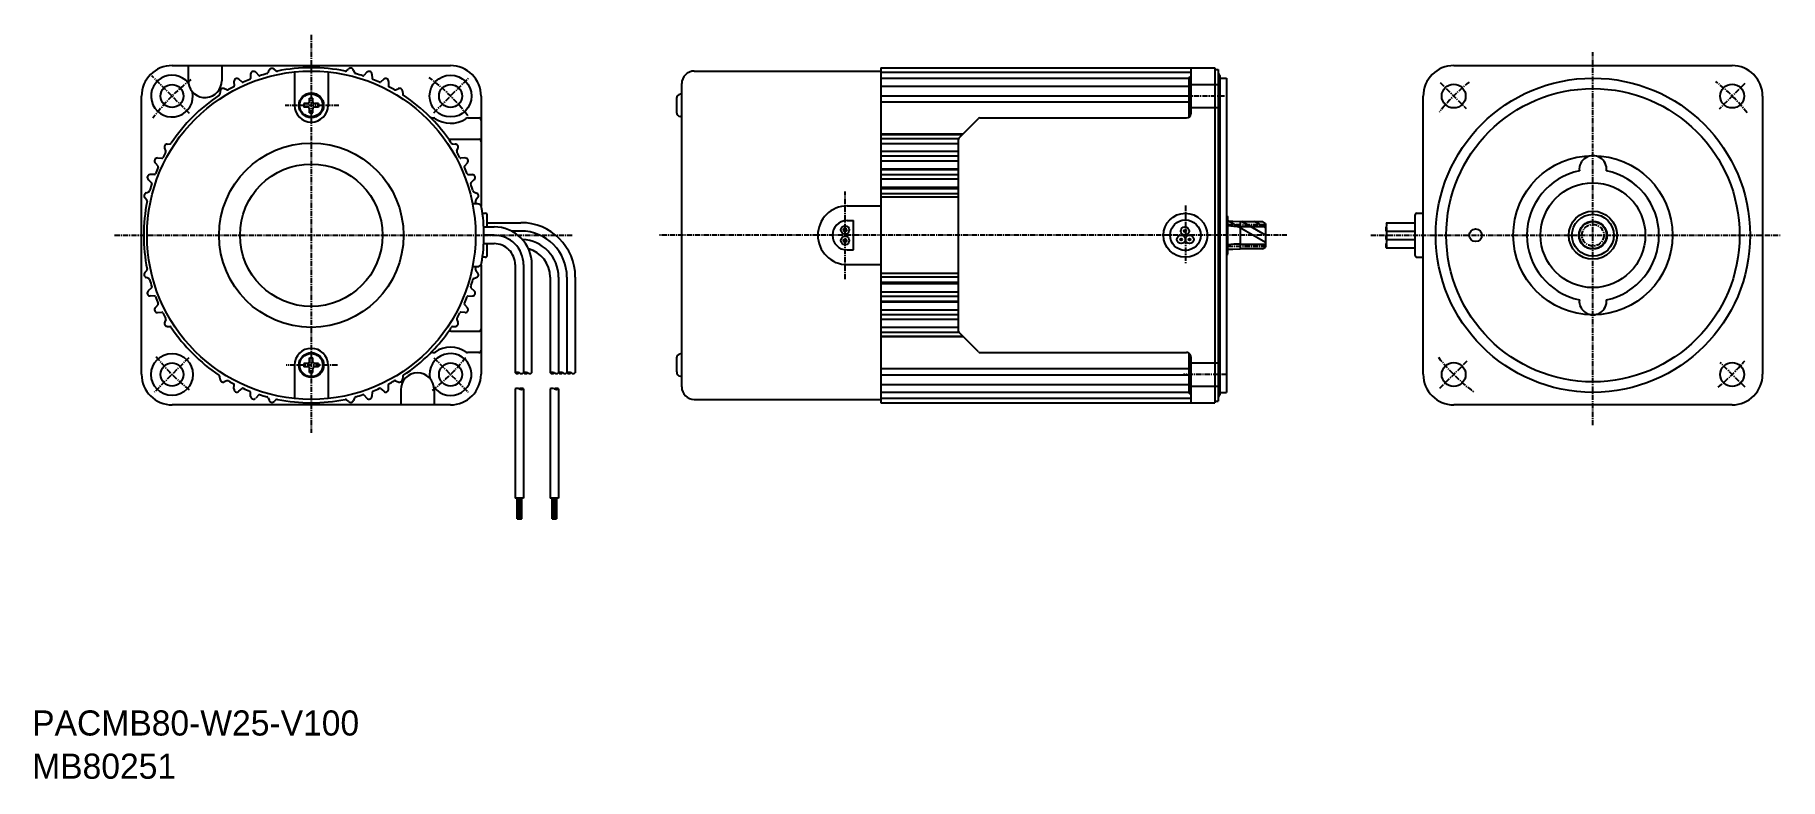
# Model space of a CAD drawing. Extents: x 66 to 482, y 18 to 195.
import ezdxf

# ---------------------------------------------------------------- set-up
doc = ezdxf.new("R2010")
doc.units = 0
doc.linetypes.add('CENTER', pattern=[2, 1.25, -0.25, 0.25, -0.25])
doc.layers.get('0').update_dxf_attribs({"linetype": 'CONTINUOUS'})
doc.layers.add('CENTER', color=1, linetype='CONTINUOUS')

msp = doc.modelspace()

# ---------------------------------------------------------------- linework, layer by layer
at = {"color": 7, "linetype": 'CONTINUOUS'}
for p, q in [((98.57, 188.14), (102.42, 188.14)), ((102.42, 188.14), (164.97, 188.14)), ((102.42, 188.14), (102.42, 184.52)), ((110.42, 188.14), (110.42, 184.52)), ((267.66, 187.64), (347.36, 187.64)), ((267.66, 187.64), (267.66, 107.64)), ((341.66, 187.64), (341.66, 176.64)), ((347.36, 187.64), (347.36, 107.64)), ((404.42, 188.14), (470.82, 188.14)), ((102.42, 184.52), (102.42, 184.52)), ((113.31, 184.32), (113.38, 183.29)), ((115.27, 184.2), (114.48, 184.88)), ((117.29, 186.09), (117.24, 185.03)), ((118.5, 186.54), (119.23, 185.74)), ((121.44, 186.44), (121.68, 187.02)), ((123.36, 186.9), (122.88, 187.3)), ((127.77, 186.63), (127.77, 178.64)), ((135.77, 186.63), (135.77, 178.64)), ((140.18, 186.9), (140.65, 187.29)), ((141.85, 187), (142.1, 186.44)), ((145.04, 186.54), (144.31, 185.74)), ((146.25, 186.09), (146.3, 185.03)), ((149.06, 184.88), (148.27, 184.2)), ((150.22, 184.32), (150.16, 183.29)), ((220.16, 111.44), (220.16, 183.84)), ((223.16, 186.84), (267.66, 186.84)), ((267.66, 186.53), (341.66, 186.53)), ((267.66, 185.12), (341.16, 185.12)), ((267.66, 183.25), (341.16, 183.25)), ((341.16, 185.11), (341.16, 175.77)), ((341.46, 185.41), (341.66, 185.41)), ((347.36, 187.24), (348.16, 187.24)), ((348.16, 187.24), (348.16, 108.04)), ((348.56, 185.74), (348.56, 185.14)), ((348.56, 185.14), (348.56, 109.54)), ((348.56, 185.14), (350.16, 185.14)), ((350.16, 185.14), (350.16, 110.14)), ((91.27, 114.44), (91.27, 180.84)), ((110.01, 181.96), (109.96, 181.35)), ((111.64, 182.38), (111.06, 182.6)), ((131.33, 179.45), (131.33, 180.4)), ((131.33, 180.4), (132.13, 180.4)), ((132.13, 179.45), (132.13, 180.4)), ((151.9, 182.38), (152.52, 182.63)), ((153.53, 182.02), (153.58, 181.35)), ((172.27, 180.84), (172.27, 154.7)), ((218.96, 180.3), (218.96, 177.02)), ((220.16, 181.32), (219.87, 181.29)), ((267.66, 180.93), (341.16, 180.93)), ((267.66, 179.49), (341.16, 179.49)), ((397.12, 114.44), (397.12, 180.84)), ((478.12, 180.84), (478.12, 114.44)), ((130.93, 179.05), (129.98, 179.05)), ((129.98, 179.05), (129.98, 178.25)), ((130.93, 178.25), (129.98, 178.25)), ((131.33, 176.9), (131.33, 177.85)), ((131.33, 176.9), (132.13, 176.9)), ((132.13, 176.9), (132.13, 177.85)), ((133.48, 179.05), (132.53, 179.05)), ((133.48, 178.25), (132.53, 178.25)), ((133.48, 179.05), (133.48, 178.25)), ((160.75, 175.64), (160.99, 175.64)), ((169.17, 175.64), (171.77, 175.64)), ((220.16, 175.96), (219.87, 175.98)), ((286.31, 170.78), (291.01, 175.49)), ((291.37, 175.64), (340.66, 175.64)), ((267.66, 171.85), (287.37, 171.85)), ((267.66, 171.68), (287.21, 171.68)), ((267.66, 170.76), (286.29, 170.76)), ((287.37, 171.85), (287.37, 171.85)), ((97.03, 167.77), (96.78, 168.39)), ((97.39, 169.39), (98.06, 169.45)), ((165.08, 170.54), (171.77, 170.54)), ((165.48, 169.45), (166.09, 169.39)), ((166.51, 167.77), (166.74, 168.34)), ((267.66, 169.55), (286.16, 169.55)), ((267.66, 167.7), (286.16, 167.7)), ((286.16, 170.43), (286.16, 124.84)), ((95.2, 164.14), (94.57, 164.87)), ((95.09, 166.09), (96.11, 166.03)), ((168.45, 166.09), (167.42, 166.03)), ((169.02, 164.93), (168.33, 164.14)), ((267.66, 166.57), (286.16, 166.57)), ((267.66, 165.44), (286.16, 165.44)), ((267.66, 163.5), (286.16, 163.5)), ((267.66, 163.35), (286.16, 163.35)), ((92.87, 160.91), (93.66, 160.17)), ((94.37, 162.17), (93.31, 162.12)), ((169.16, 162.17), (170.23, 162.12)), ((169.88, 160.17), (170.67, 160.91)), ((267.66, 162.16), (286.16, 162.16)), ((267.66, 161.14), (286.16, 161.14)), ((267.66, 159.12), (286.16, 159.12)), ((267.66, 158.83), (286.16, 158.83)), ((92.51, 156.05), (92.12, 156.52)), ((92.97, 157.96), (92.4, 157.72)), ((171.44, 155.14), (170.24, 155.14)), ((170.57, 157.97), (171.19, 157.7)), ((171.46, 156.56), (171.03, 156.05)), ((259.66, 154.64), (267.66, 154.64)), ((267.66, 157.6), (286.16, 157.6)), ((267.66, 156.84), (286.16, 156.84)), ((172.63, 152.89), (173.27, 152.89)), ((173.77, 149.64), (173.77, 152.39)), ((173.77, 150.64), (181.77, 150.64)), ((259.62, 151.14), (261.13, 151.14)), ((261.13, 144.14), (261.13, 151.14)), ((350.16, 152.29), (350.46, 152.12)), ((350.46, 143.16), (350.46, 152.12)), ((350.46, 150.99), (351.69, 150.99)), ((351.69, 150.99), (353.46, 150.89)), ((353.46, 150.89), (358.76, 150.89)), ((359.46, 150.48), (358.76, 150.89)), ((359.46, 150.48), (359.46, 144.79)), ((388.31, 150.64), (395.12, 150.64)), ((395.12, 152.39), (395.12, 142.89)), ((395.62, 152.89), (397.12, 152.89)), ((172.92, 149.64), (175.41, 149.64)), ((175.41, 147.64), (172.92, 147.64)), ((181.77, 148.64), (179.54, 148.64)), ((353.46, 149.76), (359.46, 149.76)), ((388.31, 148.64), (395.12, 148.64)), ((388.31, 146.64), (395.12, 146.64)), ((173.27, 142.39), (172.63, 142.39)), ((172.92, 145.64), (175.41, 145.64)), ((173.77, 142.89), (173.77, 145.64)), ((259.62, 144.14), (261.13, 144.14)), ((350.16, 142.98), (350.46, 143.16)), ((350.46, 144.29), (351.69, 144.29)), ((351.69, 144.29), (353.46, 144.39)), ((353.46, 145.51), (359.46, 145.51)), ((358.76, 144.39), (353.46, 144.39)), ((358.76, 144.39), (359.46, 144.79)), ((388.31, 144.64), (395.12, 144.64)), ((395.62, 142.39), (397.12, 142.39)), ((92.07, 138.71), (92.51, 139.22)), ((92.97, 137.31), (92.35, 137.57)), ((170.24, 140.14), (171.44, 140.14)), ((170.57, 137.31), (171.13, 137.55)), ((171.03, 139.22), (171.42, 138.75)), ((172.27, 140.58), (172.27, 114.44)), ((180.41, 140.64), (180.41, 114.76)), ((182.41, 140.64), (182.41, 114.76)), ((184.41, 114.76), (184.41, 140.64)), ((188.77, 137.64), (188.77, 114.76)), ((190.77, 137.64), (190.77, 114.76)), ((192.77, 137.64), (192.77, 114.76)), ((194.77, 137.64), (194.77, 114.76)), ((259.66, 140.64), (267.66, 140.64)), ((267.66, 138.58), (286.16, 138.58)), ((267.66, 137.71), (286.16, 137.71)), ((93.66, 135.1), (92.87, 134.37)), ((169.88, 135.1), (170.67, 134.37)), ((267.66, 136.45), (286.16, 136.45)), ((267.66, 136.15), (286.16, 136.15)), ((267.66, 134.13), (286.16, 134.13)), ((94.37, 133.11), (93.31, 133.15)), ((95.2, 131.13), (94.57, 130.4)), ((95.09, 129.18), (96.11, 129.25)), ((168.45, 129.18), (167.42, 129.25)), ((168.33, 131.13), (169.02, 130.35)), ((169.16, 133.1), (170.23, 133.15)), ((267.66, 133.11), (286.16, 133.11)), ((267.66, 131.92), (286.16, 131.92)), ((267.66, 131.78), (286.16, 131.78)), ((267.66, 129.83), (286.16, 129.83)), ((97.03, 127.5), (96.8, 126.93)), ((97.45, 125.88), (98.06, 125.83)), ((165.48, 125.82), (166.15, 125.88)), ((166.51, 127.5), (166.76, 126.88)), ((267.66, 128.71), (286.16, 128.71)), ((267.66, 127.57), (286.16, 127.57)), ((267.66, 125.72), (286.16, 125.72)), ((165.08, 124.74), (171.77, 124.74)), ((267.66, 124.51), (286.29, 124.51)), ((267.66, 123.56), (287.23, 123.56)), ((267.66, 123.43), (287.37, 123.43)), ((291.01, 119.78), (286.3, 124.5)), ((127.77, 116.64), (127.77, 108.64)), ((130.95, 117.05), (130, 117.05)), ((130, 117.05), (130, 116.25)), ((131.35, 117.45), (131.35, 118.4)), ((131.35, 118.4), (132.15, 118.4)), ((132.15, 117.45), (132.15, 118.4)), ((133.5, 117.05), (132.55, 117.05)), ((133.5, 117.05), (133.5, 116.25)), ((135.77, 116.64), (135.77, 108.64)), ((160.75, 119.64), (160.96, 119.64)), ((171.77, 119.64), (169.02, 119.64)), ((218.96, 118.3), (218.96, 115.02)), ((220.16, 119.32), (219.87, 119.29)), ((291.37, 119.64), (340.66, 119.64)), ((341.16, 119.5), (341.16, 110.17)), ((341.66, 118.64), (341.66, 107.64)), ((110.01, 113.26), (109.96, 113.88)), ((111.59, 112.88), (111.01, 112.64)), ((130.95, 116.25), (130, 116.25)), ((131.35, 114.9), (131.35, 115.85)), ((131.35, 114.9), (132.15, 114.9)), ((132.15, 114.9), (132.15, 115.85)), ((133.5, 116.25), (132.55, 116.25)), ((151.9, 112.9), (152.47, 112.67)), ((153.58, 113.93), (153.52, 113.31)), ((219.85, 113.99), (220.16, 113.95)), ((267.66, 115.79), (341.16, 115.79)), ((267.66, 114.35), (341.16, 114.35)), ((113.31, 110.95), (113.38, 111.98)), ((114.47, 110.38), (115.27, 111.07)), ((117.29, 109.18), (117.24, 110.24)), ((119.23, 109.53), (118.5, 108.74)), ((121.46, 108.79), (121.68, 108.27)), ((123.32, 108.35), (122.88, 107.98)), ((140.7, 107.94), (140.18, 108.37)), ((142.1, 108.83), (141.84, 108.22)), ((144.31, 109.53), (145.04, 108.74)), ((146.3, 110.24), (146.25, 109.18)), ((148.27, 111.07), (149.06, 110.39)), ((150.22, 110.95), (150.16, 111.98)), ((153.12, 110.76), (153.12, 107.14)), ((161.12, 110.76), (161.12, 107.14)), ((180.41, 110.96), (180.41, 84.91)), ((182.41, 110.96), (182.41, 84.91)), ((188.77, 110.96), (188.77, 84.91)), ((190.77, 110.96), (190.77, 84.91)), ((223.16, 108.44), (267.66, 108.44)), ((267.66, 112.03), (341.16, 112.03)), ((267.66, 110.15), (341.16, 110.15)), ((267.66, 108.74), (341.66, 108.74)), ((341.46, 109.87), (341.66, 109.87)), ((348.56, 110.14), (350.16, 110.14)), ((164.97, 107.14), (98.57, 107.14)), ((267.66, 107.64), (347.36, 107.64)), ((347.36, 108.04), (348.16, 108.04)), ((470.82, 107.14), (404.42, 107.14)), ((182.41, 84.91), (180.41, 84.91)), ((180.91, 79.91), (180.91, 84.91)), ((181.91, 84.91), (181.91, 79.91)), ((190.77, 84.91), (188.77, 84.91)), ((189.27, 79.91), (189.27, 84.91)), ((190.27, 84.91), (190.27, 79.91)), ((180.91, 79.91), (181.91, 79.91)), ((189.27, 79.91), (190.27, 79.91))]:
    msp.add_line(p, q, dxfattribs=at)
at = {"color": 3, "linetype": 'CONTINUOUS'}
for p, q in [((341.86, 183.62), (348.16, 183.62)), ((341.86, 178.12), (348.16, 178.12)), ((359.46, 145.91), (350.66, 150.99)), ((353.46, 150.89), (353.46, 144.39)), ((359.46, 147.64), (353.84, 150.89)), ((359.46, 149.37), (356.84, 150.89)), ((341.86, 117.15), (348.16, 117.15)), ((341.86, 111.65), (348.16, 111.65)), ((180.91, 84.85), (180.97, 84.91)), ((180.91, 84.71), (181.11, 84.91)), ((180.91, 84.57), (181.25, 84.91)), ((180.91, 84.43), (181.39, 84.91)), ((180.91, 84.29), (181.53, 84.91)), ((180.91, 84.15), (181.68, 84.91)), ((180.91, 84), (181.82, 84.91)), ((180.91, 83.86), (181.91, 84.86)), ((180.91, 83.72), (181.91, 84.72)), ((180.91, 83.58), (181.91, 84.58)), ((180.91, 83.44), (181.91, 84.44)), ((180.91, 83.3), (181.91, 84.3)), ((180.91, 83.16), (181.91, 84.16)), ((180.91, 83.01), (181.91, 84.01)), ((180.91, 82.87), (181.91, 83.87)), ((180.91, 82.73), (181.91, 83.73)), ((180.91, 82.59), (181.91, 83.59)), ((180.91, 82.45), (181.91, 83.45)), ((180.91, 82.31), (181.91, 83.31)), ((189.27, 84.87), (189.31, 84.91)), ((189.27, 84.72), (189.45, 84.91)), ((189.27, 84.58), (189.59, 84.91)), ((189.27, 84.44), (189.74, 84.91)), ((189.27, 84.3), (189.88, 84.91)), ((189.27, 84.16), (190.02, 84.91)), ((189.27, 84.02), (190.16, 84.91)), ((189.27, 83.88), (190.27, 84.88)), ((189.27, 83.73), (190.27, 84.73)), ((189.27, 83.59), (190.27, 84.59)), ((189.27, 83.45), (190.27, 84.45)), ((189.27, 83.31), (190.27, 84.31)), ((189.27, 83.17), (190.27, 84.17)), ((189.27, 83.03), (190.27, 84.03)), ((189.27, 82.89), (190.27, 83.89)), ((189.27, 82.74), (190.27, 83.74)), ((189.27, 82.6), (190.27, 83.6)), ((189.27, 82.46), (190.27, 83.46)), ((189.27, 82.32), (190.27, 83.32)), ((180.91, 82.17), (181.91, 83.17)), ((180.91, 82.02), (181.91, 83.02)), ((180.91, 81.88), (181.91, 82.88)), ((180.91, 81.74), (181.91, 82.74)), ((180.91, 81.6), (181.91, 82.6)), ((180.91, 81.46), (181.91, 82.46)), ((180.91, 81.32), (181.91, 82.32)), ((180.91, 81.18), (181.91, 82.18)), ((180.91, 81.03), (181.91, 82.03)), ((180.91, 80.89), (181.91, 81.89)), ((180.91, 80.75), (181.91, 81.75)), ((180.91, 80.61), (181.91, 81.61)), ((180.91, 80.47), (181.91, 81.47)), ((180.91, 80.33), (181.91, 81.33)), ((180.91, 80.19), (181.91, 81.19)), ((180.91, 80.04), (181.91, 81.04)), ((180.92, 79.91), (181.91, 80.9)), ((181.06, 79.91), (181.91, 80.76)), ((181.2, 79.91), (181.91, 80.62)), ((181.34, 79.91), (181.91, 80.48)), ((181.48, 79.91), (181.91, 80.34)), ((181.63, 79.91), (181.91, 80.2)), ((181.77, 79.91), (181.91, 80.05)), ((181.91, 79.91), (181.91, 79.91)), ((189.27, 82.18), (190.27, 83.18)), ((189.27, 82.04), (190.27, 83.04)), ((189.27, 81.9), (190.27, 82.9)), ((189.27, 81.75), (190.27, 82.75)), ((189.27, 81.61), (190.27, 82.61)), ((189.27, 81.47), (190.27, 82.47)), ((189.27, 81.33), (190.27, 82.33)), ((189.27, 81.19), (190.27, 82.19)), ((189.27, 81.05), (190.27, 82.05)), ((189.27, 80.91), (190.27, 81.91)), ((189.27, 80.76), (190.27, 81.76)), ((189.27, 80.62), (190.27, 81.62)), ((189.27, 80.48), (190.27, 81.48)), ((189.27, 80.34), (190.27, 81.34)), ((189.27, 80.2), (190.27, 81.2)), ((189.27, 80.06), (190.27, 81.06)), ((189.27, 79.92), (190.27, 80.92)), ((189.4, 79.91), (190.27, 80.77)), ((189.54, 79.91), (190.27, 80.63)), ((189.69, 79.91), (190.27, 80.49)), ((189.83, 79.91), (190.27, 80.35)), ((189.97, 79.91), (190.27, 80.21)), ((190.11, 79.91), (190.27, 80.07)), ((190.25, 79.91), (190.27, 79.93))]:
    msp.add_line(p, q, dxfattribs=at)
at = {"color": 7, "linetype": 'CONTINUOUS'}
for centre, radius in [((131.77, 147.64), 39.2), ((98.53, 180.87), 2.75), ((165, 180.87), 5), ((165, 180.87), 2.75), ((437.62, 147.64), 37.5), ((404.39, 180.87), 2.85), ((470.86, 180.87), 2.85), ((131.77, 178.64), 2.95), ((131.73, 178.65), 2.75), ((437.62, 147.64), 35), ((131.77, 147.64), 22), ((437.62, 147.64), 19), ((131.77, 147.64), 17), ((437.62, 147.64), 12.5), ((340.36, 147.64), 5.25), ((340.36, 147.64), 3.65), ((437.62, 147.64), 5.75), ((437.62, 147.64), 5), ((437.62, 147.64), 3.35), ((437.62, 147.64), 3.25), ((259.15, 146.38), 1), ((259.16, 148.92), 1), ((259.15, 146.38), 0.4), ((259.16, 148.92), 0.4), ((259.15, 146.38), 0.3), ((259.16, 148.92), 0.3), ((259.15, 146.38), 0.2), ((259.16, 148.92), 0.2), ((259.15, 146.38), 0.1), ((259.16, 148.92), 0.1), ((339.36, 146.64), 1), ((339.36, 146.64), 0.25), ((339.36, 146.64), 0.2), ((339.36, 146.64), 0.15), ((340.26, 148.64), 1), ((339.36, 146.64), 0.1), ((340.26, 148.64), 0.25), ((340.26, 148.64), 0.2), ((340.26, 148.64), 0.15), ((340.26, 148.64), 0.1), ((341.36, 146.64), 1), ((341.36, 146.64), 0.25), ((341.36, 146.64), 0.2), ((341.36, 146.64), 0.15), ((341.36, 146.64), 0.1), ((409.62, 147.64), 1.5), ((98.53, 114.4), 5), ((98.53, 114.4), 2.75), ((131.77, 116.64), 2.95), ((131.75, 116.65), 2.75), ((165, 114.4), 2.75), ((404.39, 114.4), 2.85), ((470.86, 114.4), 2.85)]:
    msp.add_circle(centre, radius, dxfattribs=at)
for centre, radius, start, end in [((98.57, 180.84), 7.3, 90, 180), ((122.39, 186.72), 0.761, 49.8925, 157.1291), ((131.77, 147.64), 40, 89.9998, 101.6463), ((131.77, 147.64), 40, 78.3507, 89.9997), ((141.18, 186.82), 0.7, 14.8086, 138.2081), ((164.97, 180.84), 7.3, 359.9995, 90), ((404.42, 180.84), 7.3, 90, 180), ((470.82, 180.84), 7.3, 0, 90), ((98.53, 180.87), 5, 38.2789, 11.3337), ((106.42, 184.52), 4, 179.9986, 180.0014), ((106.42, 184.52), 4, 180.0014, 187.875), ((106.42, 184.52), 4, 187.875, 359.9986), ((113.18, 183.28), 0.2, 297.5449, 3.564), ((114.01, 184.36), 0.7, 47.6808, 183.5707), ((115.4, 184.35), 0.2, 228.9758, 294.0323), ((131.77, 147.64), 40, 111.4978, 114.0323), ((117.04, 185.04), 0.2, 291.4978, 357.3449), ((117.99, 186.06), 0.7, 42.7598, 177.3469), ((119.38, 185.88), 0.2, 222.7652, 287.9512), ((131.77, 147.64), 40, 105.353, 107.9512), ((121.07, 186.6), 0.4, 285.353, 337.1291), ((123.61, 187.21), 0.4, 229.8709, 281.6464), ((139.93, 187.21), 0.4, 258.3507, 309.7157), ((142.46, 186.6), 0.4, 203.2833, 254.6489), ((131.77, 147.64), 40, 72.0483, 74.6489), ((144.16, 185.88), 0.2, 252.0483, 317.2348), ((145.55, 186.06), 0.7, 2.6527, 137.2346), ((146.5, 185.04), 0.2, 182.6551, 248.5018), ((131.77, 147.64), 40, 65.9672, 68.5018), ((131.77, 147.64), 40, 65.9672, 68.5018), ((148.14, 184.35), 0.2, 245.9672, 311.0242), ((149.53, 184.36), 0.7, 356.4375, 131.9852), ((150.36, 183.28), 0.2, 176.4363, 242.4547), ((223.16, 183.84), 3, 90, 180), ((341.46, 185.11), 0.3, 90, 180), ((347.96, 185.74), 0.6, 0, 70.5288), ((131.77, 147.64), 40, 123.3506, 146.6465), ((109.56, 181.38), 0.4, 303.3506, 354.715), ((110.71, 182), 0.7, 59.8125, 183.2016), ((111.78, 182.75), 0.4, 248.2776, 299.6489), ((131.77, 147.64), 40, 117.5449, 119.6489), ((130.93, 179.45), 0.4, 270.0143, 0.0143), ((132.53, 179.45), 0.4, 179.9857, 269.9857), ((131.77, 147.64), 40, 60.3532, 62.4547), ((151.75, 182.75), 0.4, 240.3532, 292.1234), ((152.83, 182), 0.7, 1.6046, 115.4412), ((153.98, 181.38), 0.4, 184.868, 236.6466), ((131.77, 147.64), 40, 45.0168, 56.6466), ((219.96, 180.3), 1, 94.9996, 179.9971), ((131.77, 178.64), 4, 180, 0), ((130.93, 177.85), 0.4, 359.9785, 89.9785), ((132.53, 177.85), 0.4, 90.0215, 180.0215), ((131.77, 147.64), 40, 35.6565, 45.0168), ((160.75, 176.64), 1, 225.0168, 270.0117), ((160.99, 175.14), 0.5, 55.0005, 90), ((165, 180.87), 6.5, 234.9984, 303.778), ((169.17, 174.64), 1, 90, 123.778), ((171.77, 175.14), 0.5, 0.8316, 90), ((220.01, 177.02), 1.05, 179.9918, 262.6634), ((291.37, 175.14), 0.5, 90, 135), ((340.66, 176.64), 1, 270, 0), ((131.77, 147.64), 40, 33.3507, 35.6565), ((165.08, 171.54), 1, 215.6565, 270), ((286.66, 170.43), 0.5, 135, 180), ((131.77, 147.64), 40, 150.353, 152.4547), ((97.41, 168.69), 0.7, 91.5961, 205.4412), ((96.66, 167.62), 0.4, 330.353, 22.1321), ((98.02, 169.85), 0.4, 274.868, 326.6465), ((165.52, 169.85), 0.4, 213.3507, 264.715), ((166.13, 168.69), 0.7, 329.8084, 93.2021), ((166.88, 167.62), 0.4, 158.2776, 209.649), ((131.77, 147.64), 40, 27.5449, 29.649), ((171.77, 170.04), 0.5, 1.1299, 90), ((437.62, 163.39), 3.25, 354.078, 185.922), ((95.04, 165.39), 0.7, 86.4369, 227.924), ((131.77, 147.64), 40, 155.9672, 158.5018), ((95.05, 164.01), 0.2, 335.9672, 41.0242), ((96.13, 166.23), 0.2, 266.4363, 332.4547), ((167.41, 166.23), 0.2, 207.5449, 273.5689), ((168.48, 164.01), 0.2, 138.9726, 204.0325), ((131.77, 147.64), 40, 21.4978, 24.0325), ((168.5, 165.39), 0.7, 318.622, 93.5712), ((437.62, 147.64), 15.75, 101.844, 258.156), ((437.62, 147.64), 15.75, 281.844, 78.156), ((93.34, 161.42), 0.7, 92.6527, 227.2346), ((131.77, 147.64), 40, 162.0483, 164.6491), ((93.53, 160.03), 0.2, 342.0483, 47.2348), ((94.37, 162.37), 0.2, 272.6551, 338.5018), ((169.17, 162.37), 0.2, 201.4978, 267.3497), ((170.01, 160.03), 0.2, 132.7585, 197.9512), ((131.77, 147.64), 40, 15.3532, 17.9512), ((170.19, 161.42), 0.7, 312.7598, 87.3469), ((131.77, 147.64), 40, 168.3507, 179.9998), ((92.58, 157.05), 0.7, 104.8065, 228.1965), ((92.2, 155.79), 0.4, 348.3506, 39.7157), ((92.81, 158.33), 0.4, 293.2805, 344.6491), ((170.73, 158.33), 0.4, 195.3532, 247.1317), ((171.34, 155.79), 0.4, 139.8709, 191.6465), ((131.77, 147.64), 40, 10.8069, 11.6464), ((170.96, 157.05), 0.7, 316.5976, 70.4365), ((171.44, 154.14), 1, 9.306, 90), ((131.77, 147.64), 41.2, 350.6949, 9.3051), ((259.65, 147.64), 7, 89.9416, 180), ((173.27, 152.39), 0.5, 0, 90), ((181.77, 137.64), 13, 0, 89.9996), ((259.62, 147.64), 3.5, 90, 180), ((353.26, 171.74), 21.98, 262.681, 270.5207), ((395.62, 152.39), 0.5, 90, 180), ((131.77, 147.64), 40, 179.9999, 191.6467), ((175.41, 140.64), 9, 0, 90.0006), ((175.41, 140.64), 7, 359.9996, 90.0004), ((181.77, 137.64), 11, 0, 89.9995), ((181.77, 137.64), 9, 0, 87.7186), ((259.65, 147.64), 7, 180, 270.0584), ((259.62, 147.64), 3.5, 180, 270), ((173.27, 142.89), 0.5, 270, 0), ((175.41, 140.64), 5, 0, 90.0011), ((181.77, 137.64), 7, 0, 74.9209), ((353.26, 123.53), 21.98, 89.4793, 97.3185), ((395.62, 142.89), 0.5, 180, 270), ((92.58, 138.23), 0.7, 136.6035, 250.4392), ((92.2, 139.48), 0.4, 319.8709, 11.6467), ((131.77, 147.64), 40, 348.3508, 349.1931), ((171.34, 139.48), 0.4, 168.3508, 219.7157), ((170.96, 138.23), 0.7, 284.8065, 48.1965), ((171.44, 141.14), 1, 270, 350.694), ((93.34, 133.85), 0.7, 132.7598, 267.3469), ((92.81, 136.94), 0.4, 15.3532, 67.1317), ((131.77, 147.64), 40, 195.3532, 197.9513), ((93.53, 135.25), 0.2, 312.7619, 17.9513), ((170.01, 135.25), 0.2, 162.0483, 227.2348), ((131.77, 147.64), 40, 342.0483, 344.6491), ((170.19, 133.85), 0.7, 272.6527, 47.2346), ((170.73, 136.94), 0.4, 113.274, 164.6491), ((95.04, 129.88), 0.7, 132.0815, 273.5625), ((94.37, 132.91), 0.2, 21.4978, 87.3497), ((131.77, 147.64), 40, 201.4978, 204.0323), ((95.05, 131.27), 0.2, 318.9758, 24.0323), ((96.13, 129.05), 0.2, 27.5449, 93.5689), ((131.77, 147.64), 40, 207.5449, 209.6491), ((131.77, 147.64), 40, 330.3532, 332.4547), ((167.41, 129.05), 0.2, 86.4363, 152.4547), ((168.48, 131.27), 0.2, 155.9672, 221.0242), ((131.77, 147.64), 40, 335.9672, 338.5018), ((168.5, 129.88), 0.7, 266.4369, 41.8931), ((169.17, 132.91), 0.2, 92.6551, 158.5018), ((437.62, 131.89), 3.25, 174.078, 5.922), ((97.41, 126.58), 0.7, 149.8013, 273.2021), ((96.66, 127.65), 0.4, 338.2776, 29.6491), ((98.02, 125.43), 0.4, 33.3507, 84.715), ((131.77, 147.64), 40, 213.3507, 236.578), ((131.77, 147.64), 40, 324.3432, 326.6465), ((165.51, 125.43), 0.4, 94.8752, 146.6465), ((166.13, 126.58), 0.7, 271.5964, 25.4412), ((166.88, 127.65), 0.4, 150.3532, 202.1321), ((171.77, 125.24), 0.5, 270, 357.4658), ((131.77, 147.64), 40, 314.9827, 324.3432), ((165, 114.4), 6.5, 54.9969, 124.7479), ((165.08, 123.74), 1, 90, 144.3432), ((286.66, 124.84), 0.5, 180, 224.034), ((131.77, 116.64), 4, 0, 180), ((130.95, 117.45), 0.4, 270.0143, 0.0143), ((132.55, 117.45), 0.4, 179.9857, 269.9857), ((131.77, 147.64), 40, 303.3508, 314.9827), ((165, 114.4), 5, 218.2763, 191.3369), ((160.75, 118.64), 1, 89.8941, 134.9827), ((160.96, 120.24), 0.6, 270, 304.7532), ((169.02, 120.14), 0.5, 235.1027, 270), ((171.77, 120.14), 0.501, 270, 357.355), ((219.96, 118.3), 1, 94.9996, 179.9971), ((291.37, 120.14), 0.499, 225.0483, 270.0692), ((340.66, 118.64), 1, 359.9943, 90), ((98.57, 114.44), 7.3, 180, 270), ((109.46, 113.83), 0.5, 4.8686, 56.578), ((110.71, 113.28), 0.7, 181.5964, 295.4412), ((111.78, 112.42), 0.5, 60.422, 112.1234), ((131.77, 147.64), 40, 240.422, 242.4548), ((130.95, 115.85), 0.4, 359.9928, 89.9928), ((132.55, 115.85), 0.4, 90.0143, 180.0143), ((131.77, 147.64), 40, 297.5449, 299.6491), ((151.75, 112.53), 0.4, 68.2842, 119.6491), ((152.83, 113.28), 0.7, 239.8084, 3.2016), ((157.12, 110.76), 4, 0, 180), ((153.98, 113.89), 0.4, 123.3508, 174.7144), ((164.97, 114.44), 7.3, 270, 359.9995), ((220.01, 115.02), 1.04, 180, 261.6426), ((404.42, 114.44), 7.3, 180, 270), ((470.82, 114.44), 7.3, 270, 0), ((113.18, 111.99), 0.2, 356.4314, 62.4548), ((114.01, 110.91), 0.7, 176.4369, 311.068), ((115.4, 110.92), 0.2, 65.9672, 131.0274), ((131.77, 147.64), 40, 245.9672, 248.5019), ((117.04, 110.23), 0.2, 2.6503, 68.5019), ((117.98, 109.21), 0.7, 182.6527, 317.2346), ((119.38, 109.39), 0.2, 72.0483, 137.2348), ((131.77, 147.64), 40, 252.0483, 254.5811), ((121, 108.59), 0.5, 23.2805, 74.5811), ((123.64, 107.96), 0.5, 78.4188, 129.7157), ((131.77, 147.64), 40, 258.4188, 269.9999), ((131.77, 147.64), 40, 270, 281.6466), ((139.92, 108.07), 0.4, 49.8658, 101.6466), ((142.47, 108.68), 0.4, 105.3532, 157.1291), ((131.77, 147.64), 40, 285.3532, 287.9513), ((144.16, 109.39), 0.2, 42.7687, 107.9513), ((145.55, 109.21), 0.7, 222.7598, 357.3469), ((146.5, 110.23), 0.2, 111.4978, 177.3497), ((131.77, 147.64), 40, 291.4978, 294.0324), ((148.14, 110.92), 0.2, 48.9726, 114.0324), ((149.52, 110.91), 0.7, 228.6188, 3.5712), ((150.36, 111.99), 0.2, 117.5449, 183.5689), ((223.16, 111.44), 3, 180, 270), ((341.46, 110.17), 0.3, 180, 270.0191), ((347.96, 109.54), 0.6, 289.4712, 360), ((122.36, 108.45), 0.7, 194.8086, 318.202), ((141.18, 108.45), 0.7, 226.5976, 340.4442)]:
    msp.add_arc(centre, radius, start, end, dxfattribs=at)
at = {"color": 3, "linetype": 'CONTINUOUS'}
for centre, start, end in [((387.45, 150.14), 329.9993, 30.0007), ((389.18, 149.14), 150.005, 210.0007), ((389.18, 147.14), 149.9993, 210.0007), ((387.45, 149.14), 330.0021, 30.0085), ((387.45, 148.14), 329.9964, 30.0029), ((387.45, 147.14), 329.9993, 30.0007), ((387.45, 146.14), 330.0021, 29.9912), ((389.18, 145.14), 149.9964, 209.9921), ((387.45, 145.14), 329.9964, 29.9921), ((180.91, 113.89), 60, 120), ((180.91, 115.63), 240, 300), ((181.91, 115.63), 240, 300), ((182.91, 113.89), 60, 120), ((182.91, 115.63), 240, 300), ((183.91, 115.63), 240, 300), ((189.27, 113.89), 60, 120), ((189.27, 115.63), 240, 300), ((190.27, 115.63), 240, 300), ((191.27, 113.89), 60, 120), ((191.27, 115.63), 240, 300), ((192.27, 115.63), 240, 300), ((193.27, 113.89), 60, 120), ((193.27, 115.63), 240, 300), ((194.27, 115.63), 240, 300), ((180.91, 110.09), 60, 120), ((181.91, 110.09), 60, 120), ((181.91, 111.83), 240, 300), ((189.27, 110.09), 60, 120), ((190.27, 110.09), 60, 120), ((190.27, 111.83), 240, 300)]:
    msp.add_arc(centre, 1, start, end, dxfattribs=at)
at = {"layer": 'CENTER', "color": 1, "linetype": 'CENTER'}
for p, q in [((131.77, 195.47), (131.77, 100.47)), ((437.62, 102.32), (437.62, 191.32)), ((102.71, 176.7), (93.69, 185.71)), ((161.01, 176.88), (169.25, 185.12)), ((401.18, 184.08), (407.34, 177.92)), ((473.86, 183.87), (467.75, 177.77)), ((349.66, 180.87), (339.26, 180.87)), ((138.38, 178.64), (125.57, 178.64)), ((259.16, 137.15), (259.16, 158.06)), ((340.36, 154.75), (340.36, 140.96)), ((350.46, 150.24), (359.46, 150.24)), ((84.83, 147.64), (194.03, 147.64)), ((91.27, 147.64), (91.27, 147.64)), ((364.61, 147.64), (214.77, 147.64)), ((384.61, 147.64), (482.28, 147.64)), ((350.46, 145.04), (359.46, 145.04)), ((102.51, 118.38), (94.29, 110.16)), ((138, 116.64), (125.76, 116.64)), ((161.02, 118.38), (169.23, 110.17)), ((401.11, 111.12), (407.63, 117.65)), ((473.92, 111.34), (468.02, 117.24)), ((350.21, 114.4), (339.92, 114.4))]:
    msp.add_line(p, q, dxfattribs=at)
msp.add_circle((437.62, 147.64), 2.6, dxfattribs=at)
for centre, start, end in [((131.77, 147.64), 127.7491, 143.5344), ((131.77, 147.64), 37.3777, 53.236), ((437.62, 147.64), 128.9833, 141.3139), ((437.62, 147.64), 38.424, 51.4131), ((131.77, 147.64), 218.0024, 231.9077), ((131.77, 147.64), 307.9773, 321.672), ((437.62, 147.64), 218.3059, 232.6657), ((437.62, 147.64), 309.4562, 320.4029)]:
    msp.add_arc(centre, 47, start, end, dxfattribs=at)

# ---------------------------------------------------------------- texts
at = {"color": 7, "linetype": 'CONTINUOUS'}
for s, p in [('PACMB80-W25-V100', (65.16, 28.21)), ('MB80251', (65.16, 17.9))]:
    msp.add_text(s, height=6, dxfattribs=at).set_placement(p)

doc.saveas('drawing.dxf')
